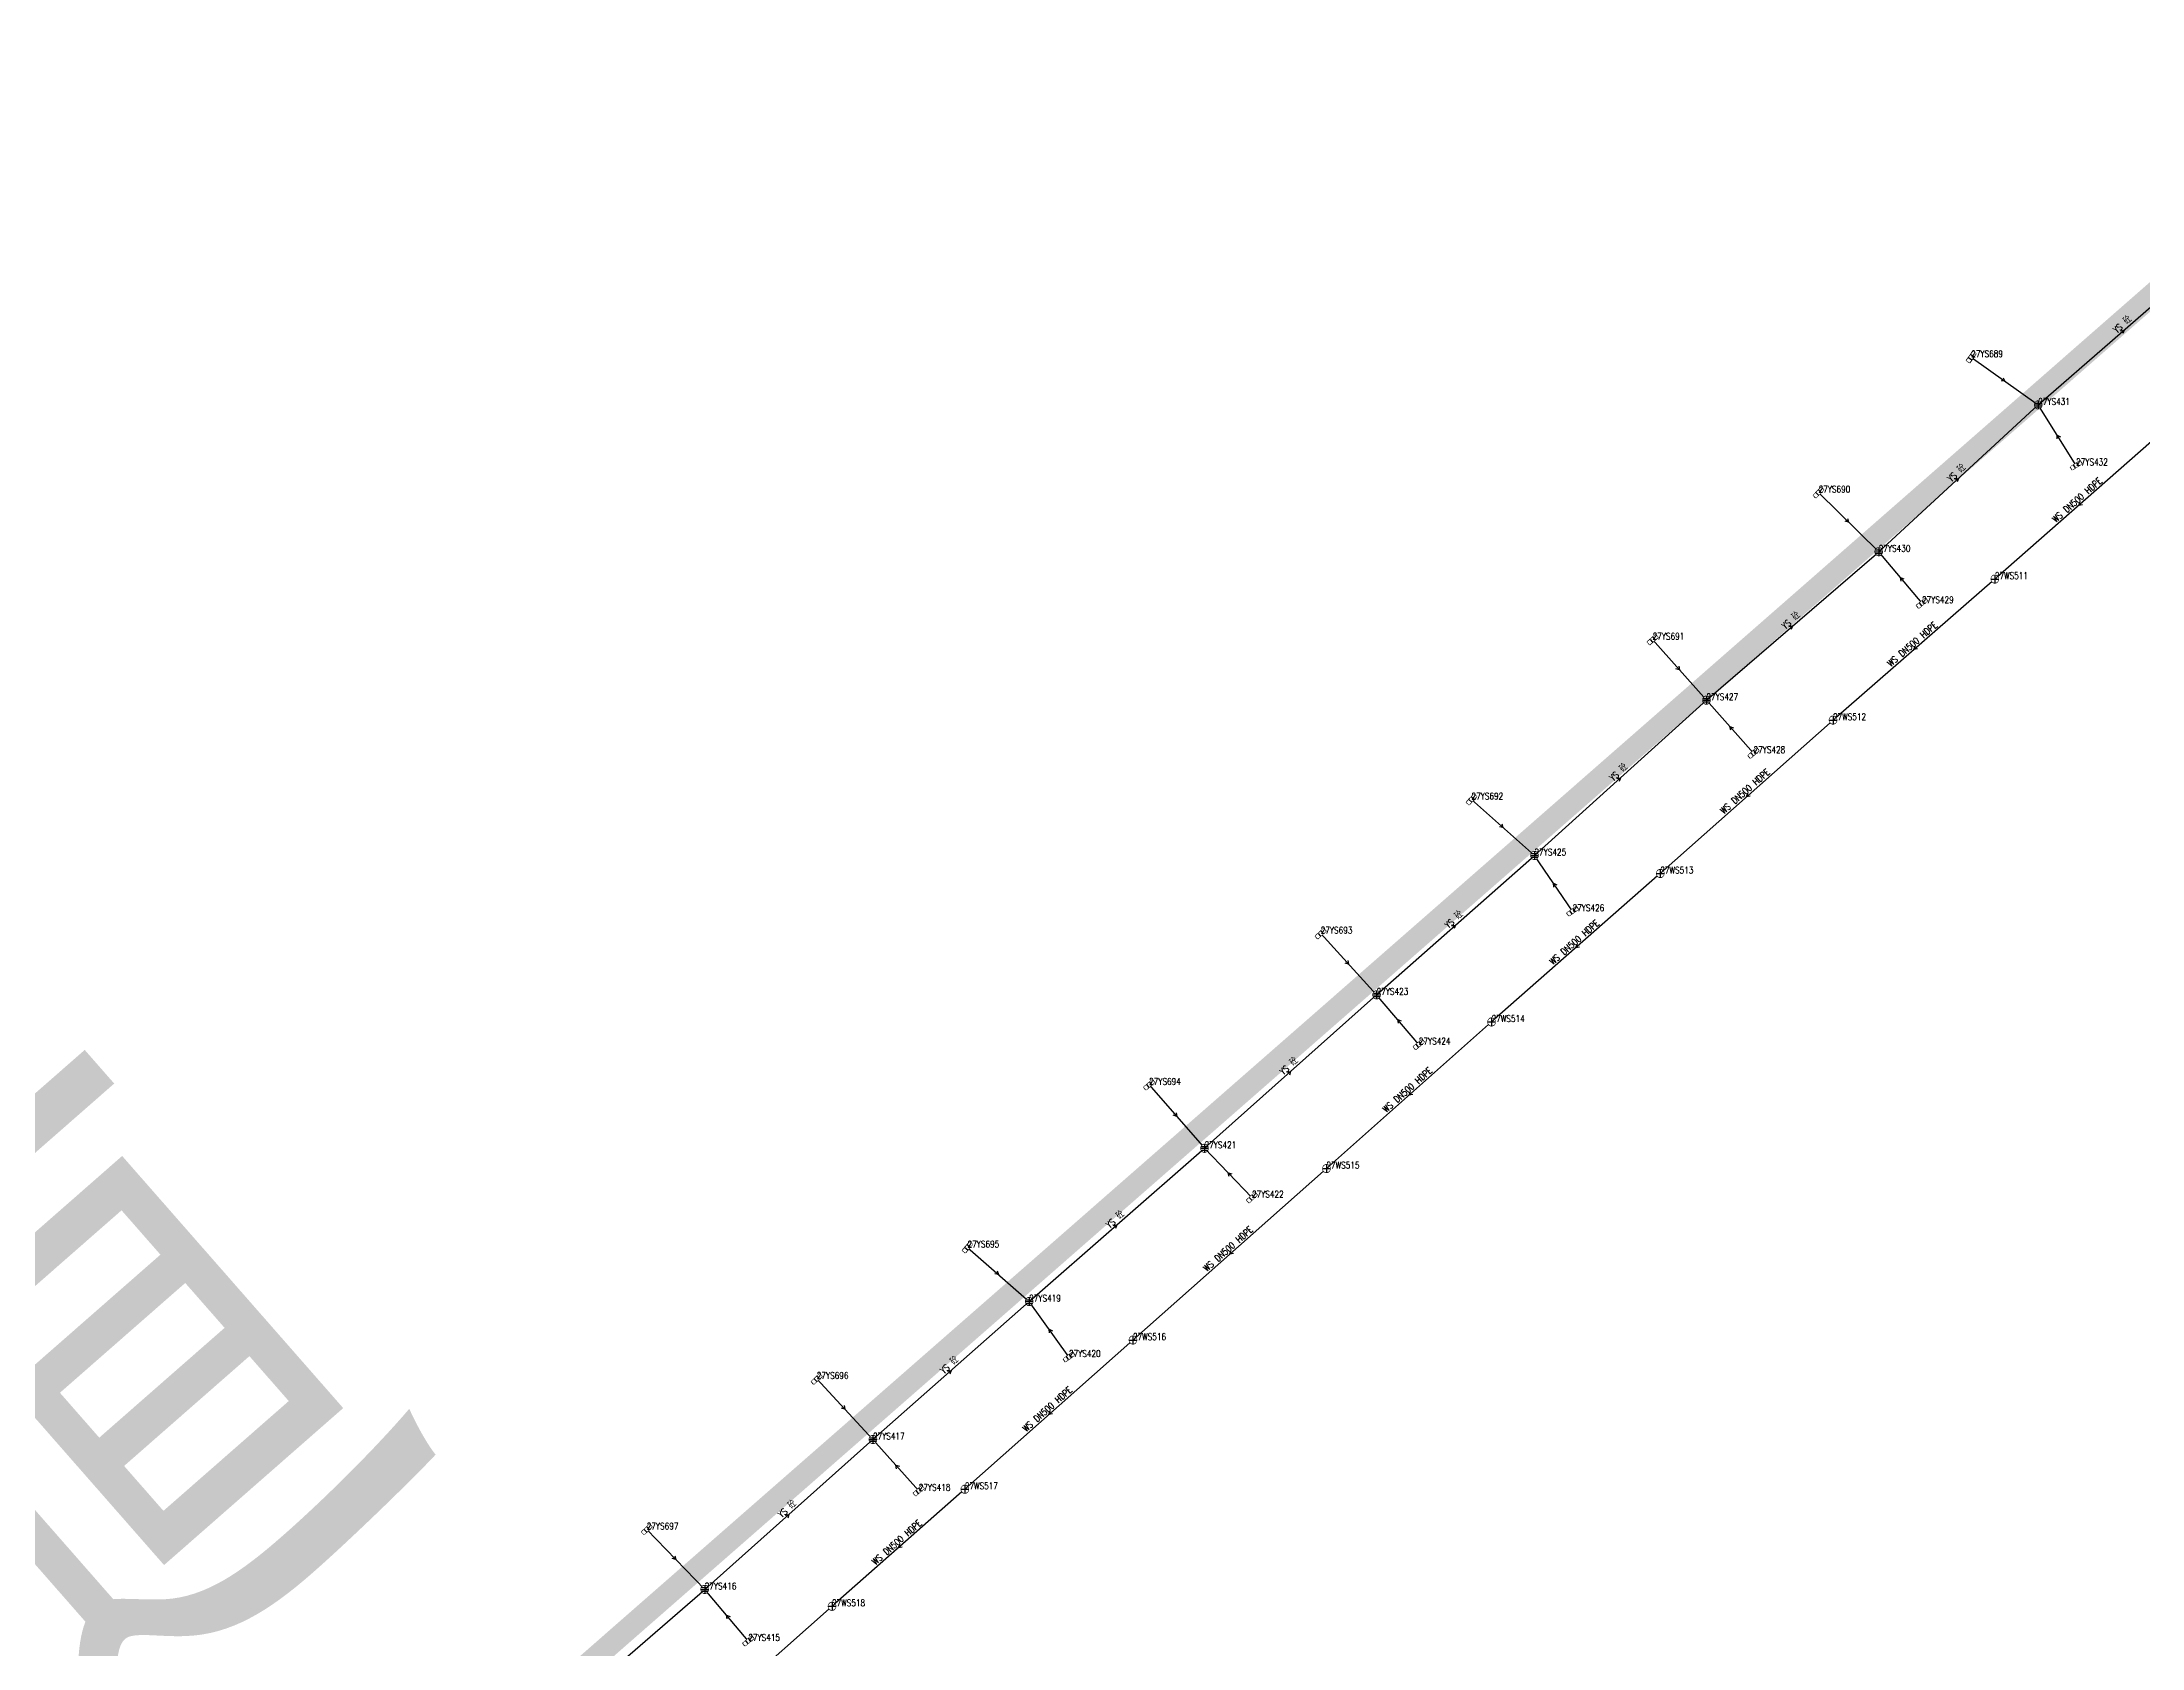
# Model space of a CAD drawing. Extents: x 78813 to 99477, y 2421021 to 2448125.
# Drawn here: x 82878.5 to 83160.7, y 2432430.8 to 2432646.7 of the extents above; entities that cross this region are included whole.
import ezdxf
from ezdxf.enums import TextEntityAlignment as Align

# ---------------------------------------------------------------- set-up
doc = ezdxf.new("R2010")
doc.units = 0
doc.set_wipeout_variables(frame=1)
doc.layers.get('0').update_dxf_attribs({"linetype": 'CONTINUOUS'})
for name, color, linetype in [('DX_WS', 16, 'CONTINUOUS'), ('DX_YS', 42, 'CONTINUOUS'), ('道路', 5, 'CONTINUOUS')]:
    doc.layers.add(name, color=color, linetype=linetype)
for name, color, linetype, true_color in [('WSLINE', 7, 'CONTINUOUS', 0x7f0000), ('YSANNEXE', 7, 'CONTINUOUS', 0xcc9900), ('YSLINE', 7, 'CONTINUOUS', 0xcc9900)]:
    doc.layers.add(name, color=color, linetype=linetype, true_color=true_color)
doc.layers.add('道路名称', color=7, linetype='CONTINUOUS', lineweight=0)
doc.styles.add('CcNameZT', font='txt.SHX', dxfattribs={"width": 0.8, "bigfont": 'HZTXT.SHX'})
doc.styles.get("Standard").update_dxf_attribs({"font": 'txt.shx', "bigfont": 'hztxt.shx'})
doc.styles.add('宋体0.7', font='', dxfattribs={"width": 0.7})
doc.styles.get('宋体0.7').set_extended_font_data('SimSun')

# ---------------------------------------------------------------- blocks, each defined once
blk = doc.blocks.new('PS污水井')
blk.add_lwpolyline([(1, 0), (1, 0.07), (0.99, 0.14), (0.98, 0.21), (0.96, 0.28), (0.94, 0.34), (0.91, 0.41), (0.88, 0.47), (0.85, 0.53), (0.81, 0.59), (0.77, 0.64), (0.72, 0.69), (0.67, 0.74), (0.62, 0.79), (0.56, 0.83), (0.5, 0.87), (0.44, 0.9), (0.37, 0.93), (0.31, 0.95), (0.24, 0.97), (0.17, 0.98), (0.1, 0.99), (0.03, 1), (-0.03, 1), (-0.1, 0.99), (-0.17, 0.98), (-0.24, 0.97), (-0.31, 0.95), (-0.37, 0.93), (-0.44, 0.9), (-0.5, 0.87), (-0.56, 0.83), (-0.62, 0.79), (-0.67, 0.74), (-0.72, 0.69), (-0.77, 0.64), (-0.81, 0.59), (-0.85, 0.53), (-0.88, 0.47), (-0.91, 0.41), (-0.94, 0.34), (-0.96, 0.28), (-0.98, 0.21), (-0.99, 0.14), (-1, 0.07), (-1, 0), (-1, -0.07), (-0.99, -0.14), (-0.98, -0.21), (-0.96, -0.28), (-0.94, -0.34), (-0.91, -0.41), (-0.88, -0.47), (-0.85, -0.53), (-0.81, -0.59), (-0.77, -0.64), (-0.72, -0.69), (-0.67, -0.74), (-0.62, -0.79), (-0.56, -0.83), (-0.5, -0.87), (-0.44, -0.9), (-0.37, -0.93), (-0.31, -0.95), (-0.24, -0.97), (-0.17, -0.98), (-0.1, -0.99), (-0.03, -1), (0.03, -1), (0.1, -0.99), (0.17, -0.98), (0.24, -0.97), (0.31, -0.95), (0.37, -0.93), (0.44, -0.9), (0.5, -0.87), (0.56, -0.83), (0.62, -0.79), (0.67, -0.74), (0.72, -0.69), (0.77, -0.64), (0.81, -0.59), (0.85, -0.53), (0.88, -0.47), (0.91, -0.41), (0.94, -0.34), (0.96, -0.28), (0.98, -0.21), (0.99, -0.14), (1, 0)], close=True)
blk.add_wipeout([(1, 0), (1, 0.07), (0.99, 0.14), (0.98, 0.21), (0.96, 0.28), (0.94, 0.34), (0.91, 0.41), (0.88, 0.47), (0.85, 0.53), (0.81, 0.59), (0.77, 0.64), (0.72, 0.69), (0.67, 0.74), (0.62, 0.79), (0.56, 0.83), (0.5, 0.87), (0.44, 0.9), (0.37, 0.93), (0.31, 0.95), (0.24, 0.97), (0.17, 0.98), (0.1, 0.99), (0.03, 1), (-0.03, 1), (-0.1, 0.99), (-0.17, 0.98), (-0.24, 0.97), (-0.31, 0.95), (-0.37, 0.93), (-0.44, 0.9), (-0.5, 0.87), (-0.56, 0.83), (-0.62, 0.79), (-0.67, 0.74), (-0.72, 0.69), (-0.77, 0.64), (-0.81, 0.59), (-0.85, 0.53), (-0.88, 0.47), (-0.91, 0.41), (-0.94, 0.34), (-0.96, 0.28), (-0.98, 0.21), (-0.99, 0.14), (-1, 0.07), (-1, 0), (-1, -0.07), (-0.99, -0.14), (-0.98, -0.21), (-0.96, -0.28), (-0.94, -0.34), (-0.91, -0.41), (-0.88, -0.47), (-0.85, -0.53), (-0.81, -0.59), (-0.77, -0.64), (-0.72, -0.69), (-0.67, -0.74), (-0.62, -0.79), (-0.56, -0.83), (-0.5, -0.87), (-0.44, -0.9), (-0.37, -0.93), (-0.31, -0.95), (-0.24, -0.97), (-0.17, -0.98), (-0.1, -0.99), (-0.03, -1), (0.03, -1), (0.1, -0.99), (0.17, -0.98), (0.24, -0.97), (0.31, -0.95), (0.37, -0.93), (0.44, -0.9), (0.5, -0.87), (0.56, -0.83), (0.62, -0.79), (0.67, -0.74), (0.72, -0.69), (0.77, -0.64), (0.81, -0.59), (0.85, -0.53), (0.88, -0.47), (0.91, -0.41), (0.94, -0.34), (0.96, -0.28), (0.98, -0.21), (0.99, -0.14)])
for p, q in [((-1, 0), (0, 0)), ((0, 1), (0, 0)), ((0, 0), (0, -1)), ((0, 0), (1, 0))]:
    blk.add_line(p, q)
blk = doc.blocks.new('LX')
for p, q in [((-0.866, 0.5), (0, 0)), ((0, 0), (-0.866, -0.5))]:
    blk.add_line(p, q)
blk = doc.blocks.new('PS雨水井')
blk.add_lwpolyline([(1, 0), (1, 0.07), (0.99, 0.14), (0.98, 0.21), (0.96, 0.28), (0.94, 0.34), (0.91, 0.41), (0.88, 0.47), (0.85, 0.53), (0.81, 0.59), (0.77, 0.64), (0.72, 0.69), (0.67, 0.74), (0.62, 0.79), (0.56, 0.83), (0.5, 0.87), (0.44, 0.9), (0.37, 0.93), (0.31, 0.95), (0.24, 0.97), (0.17, 0.98), (0.1, 0.99), (0.03, 1), (-0.03, 1), (-0.1, 0.99), (-0.17, 0.98), (-0.24, 0.97), (-0.31, 0.95), (-0.37, 0.93), (-0.44, 0.9), (-0.5, 0.87), (-0.56, 0.83), (-0.62, 0.79), (-0.67, 0.74), (-0.72, 0.69), (-0.77, 0.64), (-0.81, 0.59), (-0.85, 0.53), (-0.88, 0.47), (-0.91, 0.41), (-0.94, 0.34), (-0.96, 0.28), (-0.98, 0.21), (-0.99, 0.14), (-1, 0.07), (-1, 0), (-1, -0.07), (-0.99, -0.14), (-0.98, -0.21), (-0.96, -0.28), (-0.94, -0.34), (-0.91, -0.41), (-0.88, -0.47), (-0.85, -0.53), (-0.81, -0.59), (-0.77, -0.64), (-0.72, -0.69), (-0.67, -0.74), (-0.62, -0.79), (-0.56, -0.83), (-0.5, -0.87), (-0.44, -0.9), (-0.37, -0.93), (-0.31, -0.95), (-0.24, -0.97), (-0.17, -0.98), (-0.1, -0.99), (-0.03, -1), (0.03, -1), (0.1, -0.99), (0.17, -0.98), (0.24, -0.97), (0.31, -0.95), (0.37, -0.93), (0.44, -0.9), (0.5, -0.87), (0.56, -0.83), (0.62, -0.79), (0.67, -0.74), (0.72, -0.69), (0.77, -0.64), (0.81, -0.59), (0.85, -0.53), (0.88, -0.47), (0.91, -0.41), (0.94, -0.34), (0.96, -0.28), (0.98, -0.21), (0.99, -0.14), (1, 0)], close=True)
blk.add_wipeout([(1, 0), (1, 0.07), (0.99, 0.14), (0.98, 0.21), (0.96, 0.28), (0.94, 0.34), (0.91, 0.41), (0.88, 0.47), (0.85, 0.53), (0.81, 0.59), (0.77, 0.64), (0.72, 0.69), (0.67, 0.74), (0.62, 0.79), (0.56, 0.83), (0.5, 0.87), (0.44, 0.9), (0.37, 0.93), (0.31, 0.95), (0.24, 0.97), (0.17, 0.98), (0.1, 0.99), (0.03, 1), (-0.03, 1), (-0.1, 0.99), (-0.17, 0.98), (-0.24, 0.97), (-0.31, 0.95), (-0.37, 0.93), (-0.44, 0.9), (-0.5, 0.87), (-0.56, 0.83), (-0.62, 0.79), (-0.67, 0.74), (-0.72, 0.69), (-0.77, 0.64), (-0.81, 0.59), (-0.85, 0.53), (-0.88, 0.47), (-0.91, 0.41), (-0.94, 0.34), (-0.96, 0.28), (-0.98, 0.21), (-0.99, 0.14), (-1, 0.07), (-1, 0), (-1, -0.07), (-0.99, -0.14), (-0.98, -0.21), (-0.96, -0.28), (-0.94, -0.34), (-0.91, -0.41), (-0.88, -0.47), (-0.85, -0.53), (-0.81, -0.59), (-0.77, -0.64), (-0.72, -0.69), (-0.67, -0.74), (-0.62, -0.79), (-0.56, -0.83), (-0.5, -0.87), (-0.44, -0.9), (-0.37, -0.93), (-0.31, -0.95), (-0.24, -0.97), (-0.17, -0.98), (-0.1, -0.99), (-0.03, -1), (0.03, -1), (0.1, -0.99), (0.17, -0.98), (0.24, -0.97), (0.31, -0.95), (0.37, -0.93), (0.44, -0.9), (0.5, -0.87), (0.56, -0.83), (0.62, -0.79), (0.67, -0.74), (0.72, -0.69), (0.77, -0.64), (0.81, -0.59), (0.85, -0.53), (0.88, -0.47), (0.91, -0.41), (0.94, -0.34), (0.96, -0.28), (0.98, -0.21), (0.99, -0.14)])
for p, q in [((-1, 0), (0, 0)), ((-0.88, 0.48), (0, 0.47)), ((0, 1), (0, 0)), ((0, 0.47), (0.88, 0.47)), ((0, 0), (0, -1)), ((0, 0), (1, 0)), ((-0.88, -0.48), (0, -0.48)), ((0, -0.48), (0.88, -0.48))]:
    blk.add_line(p, q)
blk = doc.blocks.new('PS雨篦')
blk.add_lwpolyline([(-1.5, 0.5), (0, 0.5), (1.5, 0.5), (1.5, -0.5), (0, -0.5), (-1.5, -0.5)], close=True)
blk.add_wipeout([(-1.5, 0.5), (0, 0.5), (1.5, 0.5), (1.5, -0.5), (0, -0.5), (-1.5, -0.5)])
for p, q in [((-0.51, -0.5), (-0.51, 0.5)), ((0.49, -0.5), (0.49, 0.5))]:
    blk.add_line(p, q)

msp = doc.modelspace()

# ---------------------------------------------------------------- linework, layer by layer
at = {"layer": 'WSLINE'}
for p, q in [((83163.44, 2432594.29), (83140.9, 2432574.5)), ((83140.9, 2432574.5), (83119.15, 2432555.54)), ((83119.15, 2432555.54), (83095.94, 2432534.92)), ((83095.94, 2432534.92), (83073.27, 2432514.96)), ((83073.27, 2432514.96), (83051.08, 2432495.25)), ((83051.08, 2432495.25), (83025.08, 2432472.21)), ((83025.08, 2432472.21), (83002.49, 2432452.15)), ((83002.49, 2432452.15), (82984.64, 2432436.42)), ((82984.64, 2432436.42), (82961.11, 2432415.59))]:
    msp.add_line(p, q, dxfattribs=at)
at = {"layer": 'YSLINE'}
for p, q in [((83146.72, 2432597.9), (83169.8, 2432618.05)), ((83137.72, 2432604.33), (83146.72, 2432597.9)), ((83125.29, 2432578.17), (83146.72, 2432597.9)), ((83151.82, 2432589.78), (83146.72, 2432597.9)), ((83117.21, 2432586.12), (83125.29, 2432578.17)), ((83102.14, 2432558.22), (83125.29, 2432578.17)), ((83131.11, 2432571.26), (83125.29, 2432578.17)), ((83094.91, 2432566.35), (83102.14, 2432558.22)), ((83079.03, 2432537.35), (83102.14, 2432558.22)), ((83108.47, 2432551.11), (83102.14, 2432558.22)), ((83070.57, 2432544.87), (83079.03, 2432537.35)), ((83057.82, 2432518.61), (83079.03, 2432537.35)), ((83084.15, 2432529.85), (83079.03, 2432537.35)), ((83050.31, 2432526.84), (83057.82, 2432518.61)), ((83034.7, 2432497.98), (83057.82, 2432518.61)), ((83063.49, 2432511.94), (83057.82, 2432518.61)), ((83027.25, 2432506.51), (83034.7, 2432497.98)), ((83011.13, 2432477.38), (83034.7, 2432497.98)), ((83041.07, 2432491.36), (83034.7, 2432497.98)), ((83002.85, 2432484.66), (83011.13, 2432477.38)), ((82990.14, 2432458.84), (83011.13, 2432477.38)), ((83016.48, 2432469.93), (83011.13, 2432477.38)), ((82982.59, 2432466.98), (82990.14, 2432458.84)), ((82967.53, 2432438.69), (82990.14, 2432458.84)), ((82996.29, 2432451.95), (82990.14, 2432458.84)), ((82959.74, 2432446.75), (82967.53, 2432438.69)), ((82944.43, 2432418.7), (82967.53, 2432438.69)), ((82973.39, 2432431.77), (82967.53, 2432438.69))]:
    msp.add_line(p, q, dxfattribs=at)

# ---------------------------------------------------------------- block references
at = {"layer": 'DX_WS', "yscale": 0.5, "zscale": 0.5}
for p, xscale, rotation in [((83152.17, 2432584.39), 0.5000000000164332, 221.1617089229225), ((83130.02, 2432565.02), 0.5000000000164332, 221.1617089229225), ((83107.54, 2432545.23), 0.500000000053506, 221.734666722504), ((83084.61, 2432524.94), 0.5000000000164332, 221.1617089229225), ((83062.18, 2432505.1), 0.500000000053506, 221.734666722504), ((83038.08, 2432483.73), 0.500000000053506, 221.734666722504), ((83013.79, 2432462.18), 0.500000000053506, 221.734666722504), ((82993.57, 2432444.29), 0.5000000000164332, 221.1617089229225)]:
    msp.add_blockref('LX', p, dxfattribs=dict(at, xscale=xscale, rotation=rotation))
at = {"layer": 'YSANNEXE', "yscale": 0.5, "zscale": 0.5}
for p, xscale, rotation in [((83158.26, 2432607.97), 0.4999999998787904, 41.25296123318996), ((83142.22, 2432601.11), 0.4999999998751486, 324.2941120644019), ((83149.27, 2432593.84), 0.4999999999095871, 122.0400103693846), ((83136, 2432588.03), 0.4999999999589321, 42.39887683438521), ((83121.25, 2432582.14), 0.4999999999800757, 315.6997451186957), ((83128.2, 2432574.71), 0.5000000000899036, 130.061419485076), ((83113.71, 2432568.19), 0.4999999999234024, 40.68000344484277), ((83098.52, 2432562.29), 0.5000000001740614, 311.6890405344745), ((83105.3, 2432554.66), 0.5000000001075615, 131.780292868972), ((83090.58, 2432547.78), 0.499999999918455, 41.82591903435983), ((83074.8, 2432541.11), 0.4999999998866608, 318.5645341074481), ((83081.59, 2432533.6), 0.5000000001079159, 124.3318415358589), ((83068.42, 2432527.98), 0.4999999998787904, 41.25296123318996), ((83054.06, 2432522.73), 0.4999999999082261, 312.2619983557805), ((83060.65, 2432515.28), 0.5000000000684955, 130.6343772826352), ((83046.26, 2432508.3), 0.499999999918455, 41.82591903435983), ((83030.97, 2432502.25), 0.4999999999667166, 311.1160827600074), ((83037.88, 2432494.67), 0.4999999998732122, 134.0721240755114), ((83022.91, 2432487.68), 0.4999999998787904, 41.25296123318996), ((83006.99, 2432481.02), 0.4999999998866608, 318.5645341074481), ((83013.81, 2432473.66), 0.4999999999255409, 125.4777571392447), ((83000.64, 2432468.11), 0.4999999998787904, 41.25296123318996), ((82986.37, 2432462.91), 0.4999999998299261, 312.8349561583958), ((82993.22, 2432455.4), 0.5000000001075615, 131.780292868972), ((82978.84, 2432448.76), 0.499999999918455, 41.82591903435983), ((82963.64, 2432442.72), 0.4999999998410176, 313.9808717491615), ((82970.46, 2432435.23), 0.5000000000899036, 130.061419485076)]:
    msp.add_blockref('LX', p, dxfattribs=dict(at, xscale=xscale, rotation=rotation))

# ---------------------------------------------------------------- texts
at = {"layer": 'DX_WS', "style": 'CcNameZT', "width": 0.8}
for rotation, p in [(41.2799, (83152, 2432584.58, 0.31)), (41.0832, (83129.86, 2432565.21, 0.29)), (41.6052, (83107.38, 2432545.42, 0.23)), (41.3854, (83084.44, 2432525.13, 0.24)), (41.6011, (83062.01, 2432505.29, 0.33)), (41.544, (83037.92, 2432483.92, 0.35)), (41.6102, (83013.62, 2432462.37, 0.13)), (41.3852, (82993.4, 2432444.47, 0.1))]:
    msp.add_text(' WS DN500 HDPE', height=0.9, rotation=rotation, dxfattribs=at).set_placement(p, align=Align.CENTER)
at = {"layer": 'DX_YS', "style": 'CcNameZT', "width": 0.8}
for rotation, p in [(41.1224, (83158.09, 2432608.16, 1.39)), (42.6365, (83135.83, 2432588.21, 1.48)), (40.752, (83113.55, 2432568.38, 1.47)), (42.0858, (83090.41, 2432547.97, 1.29)), (41.4528, (83068.26, 2432528.17, 1.4)), (41.7403, (83046.09, 2432508.48, 1.23)), (41.1541, (83022.75, 2432487.87, 1.16)), (41.4694, (83000.47, 2432468.3, 1.18)), (41.702, (82978.67, 2432448.95, 1.11))]:
    msp.add_text(' YS 砼', height=0.9, rotation=rotation, dxfattribs=at).set_placement(p, align=Align.CENTER)
at = {"layer": '道路名称', "style": '宋体0.7', "width": 0.7}
msp.add_text('南水大道', height=70, rotation=41.237, dxfattribs=at).set_placement((82707.33, 2432312.8), align=Align.MIDDLE_LEFT)

# ---------------------------------------------------------------- next in the draw order: block references
at = {"layer": 'DX_WS', "xscale": 0.5, "yscale": 0.5, "zscale": 0.5}
for p in [(83140.9, 2432574.5, 0.29), (83119.15, 2432555.54, 0.23), (83095.94, 2432534.92, 0.25), (83073.27, 2432514.96, 0.33), (83051.08, 2432495.25, 0.35), (83025.08, 2432472.21, 0.13), (83002.49, 2432452.15, 0.1), (82984.64, 2432436.42, 0.09)]:
    msp.add_blockref('PS污水井', p, dxfattribs=at)
at = {"layer": 'DX_YS', "yscale": 0.5, "zscale": 0.5}
for p, xscale, rotation in [((83137.72, 2432604.33, 2.98), 0.5000000001578058, 234.4677418537846), ((83151.82, 2432589.78, 2.59), 0.4999999999817641, 32.14607626367871), ((83117.21, 2432586.12, 2.87), 0.4999999999864783, 225.4433130450954), ((83131.11, 2432571.26, 2.85), 0.4999999998642633, 40.12236145523452), ((83094.91, 2432566.35, 2.82), 0.5000000000417277, 221.621296558999), ((83108.47, 2432551.11, 2.73), 0.4999999998610138, 41.67402855710601), ((83070.57, 2432544.87, 2.72), 0.4999999998355126, 228.3462751190144), ((83084.15, 2432529.85, 2.62), 0.5000000001087912, 34.35347929308004), ((83050.31, 2432526.84, 2.5), 0.4999999999294167, 222.3733277128361), ((83063.49, 2432511.94, 2.64), 0.4999999998670243, 40.36503494903112), ((83027.25, 2432506.51, 2.49), 0.4999999999778685, 221.1264359154548), ((83041.07, 2432491.36, 2.67), 0.5000000001542579, 43.88464787465184), ((83002.85, 2432484.66, 2.69), 0.4999999999320791, 228.7187188711836), ((83016.48, 2432469.93, 2.58), 0.5000000001280624, 35.69512924941598), ((82982.59, 2432466.98, 2.61), 0.5000000000880903, 222.842704924735), ((82996.29, 2432451.95, 2.52), 0.4999999999810937, 41.75418030176248), ((82959.74, 2432446.75, 1.89), 0.5000000000118054, 224.0129251935826), ((82973.39, 2432431.77, 2.47), 0.4999999999327983, 40.27234694349065)]:
    msp.add_blockref('PS雨篦', p, dxfattribs=dict(at, xscale=xscale, rotation=rotation))
at = {"layer": 'DX_YS', "xscale": 0.5, "yscale": 0.5, "zscale": 0.5}
for p in [(83146.72, 2432597.9, 1.39), (83125.29, 2432578.17, 1.48), (83102.14, 2432558.22, 1.47), (83079.03, 2432537.35, 1.29), (83057.82, 2432518.61, 1.4), (83034.7, 2432497.98, 1.23), (83011.13, 2432477.38, 1.16), (82990.14, 2432458.84, 1.18), (82967.53, 2432438.69, 1.11)]:
    msp.add_blockref('PS雨水井', p, dxfattribs=at)

# ---------------------------------------------------------------- next in the draw order: linework, layer by layer
at = {"layer": '道路', "const_width": 3, "flags": 128}
msp.add_lwpolyline([(83418.46, 2432865.07), (83379.69, 2432803.15), (83279.46, 2432726.54), (83218.94, 2432662.49), (82898.49, 2432381.96), (81205.55, 2430879.45)], dxfattribs=at)

# ---------------------------------------------------------------- next in the draw order: texts
at = {"layer": 'DX_WS', "style": 'CcNameZT', "width": 0.8}
for s, p in [('27WS511', (83140.9, 2432574.5, 0.29)), ('27WS512', (83119.15, 2432555.54, 0.23)), ('27WS513', (83095.94, 2432534.92, 0.25)), ('27WS514', (83073.27, 2432514.96, 0.33)), ('27WS515', (83051.08, 2432495.25, 0.35)), ('27WS516', (83025.08, 2432472.21, 0.13)), ('27WS517', (83002.49, 2432452.15, 0.1)), ('27WS518', (82984.64, 2432436.42, 0.09))]:
    msp.add_text(s, height=0.9, dxfattribs=at).set_placement(p)
at = {"layer": 'DX_YS', "width": 0.8}
for s, p in [('27YS689', (83137.72, 2432604.33, 2.98)), ('27YS431', (83146.72, 2432597.9, 1.39)), ('27YS432', (83151.82, 2432589.78, 2.59)), ('27YS690', (83117.21, 2432586.12, 2.87)), ('27YS430', (83125.29, 2432578.17, 1.48)), ('27YS429', (83131.11, 2432571.26, 2.85)), ('27YS691', (83094.91, 2432566.35, 2.82)), ('27YS427', (83102.14, 2432558.22, 1.47)), ('27YS428', (83108.47, 2432551.11, 2.73)), ('27YS692', (83070.57, 2432544.87, 2.72)), ('27YS425', (83079.03, 2432537.35, 1.29)), ('27YS426', (83084.15, 2432529.85, 2.62)), ('27YS693', (83050.31, 2432526.84, 2.5)), ('27YS423', (83057.82, 2432518.61, 1.4)), ('27YS424', (83063.49, 2432511.94, 2.64)), ('27YS694', (83027.25, 2432506.51, 2.49)), ('27YS421', (83034.7, 2432497.98, 1.23)), ('27YS422', (83041.07, 2432491.36, 2.67)), ('27YS695', (83002.85, 2432484.66, 2.69)), ('27YS419', (83011.13, 2432477.38, 1.16)), ('27YS420', (83016.48, 2432469.93, 2.58)), ('27YS696', (82982.59, 2432466.98, 2.61)), ('27YS417', (82990.14, 2432458.84, 1.18)), ('27YS418', (82996.29, 2432451.95, 2.52)), ('27YS697', (82959.74, 2432446.75, 1.89)), ('27YS416', (82967.53, 2432438.69, 1.11)), ('27YS415', (82973.39, 2432431.77, 2.47))]:
    msp.add_text(s, height=0.9, dxfattribs=at).set_placement(p)

doc.saveas('drawing.dxf')
